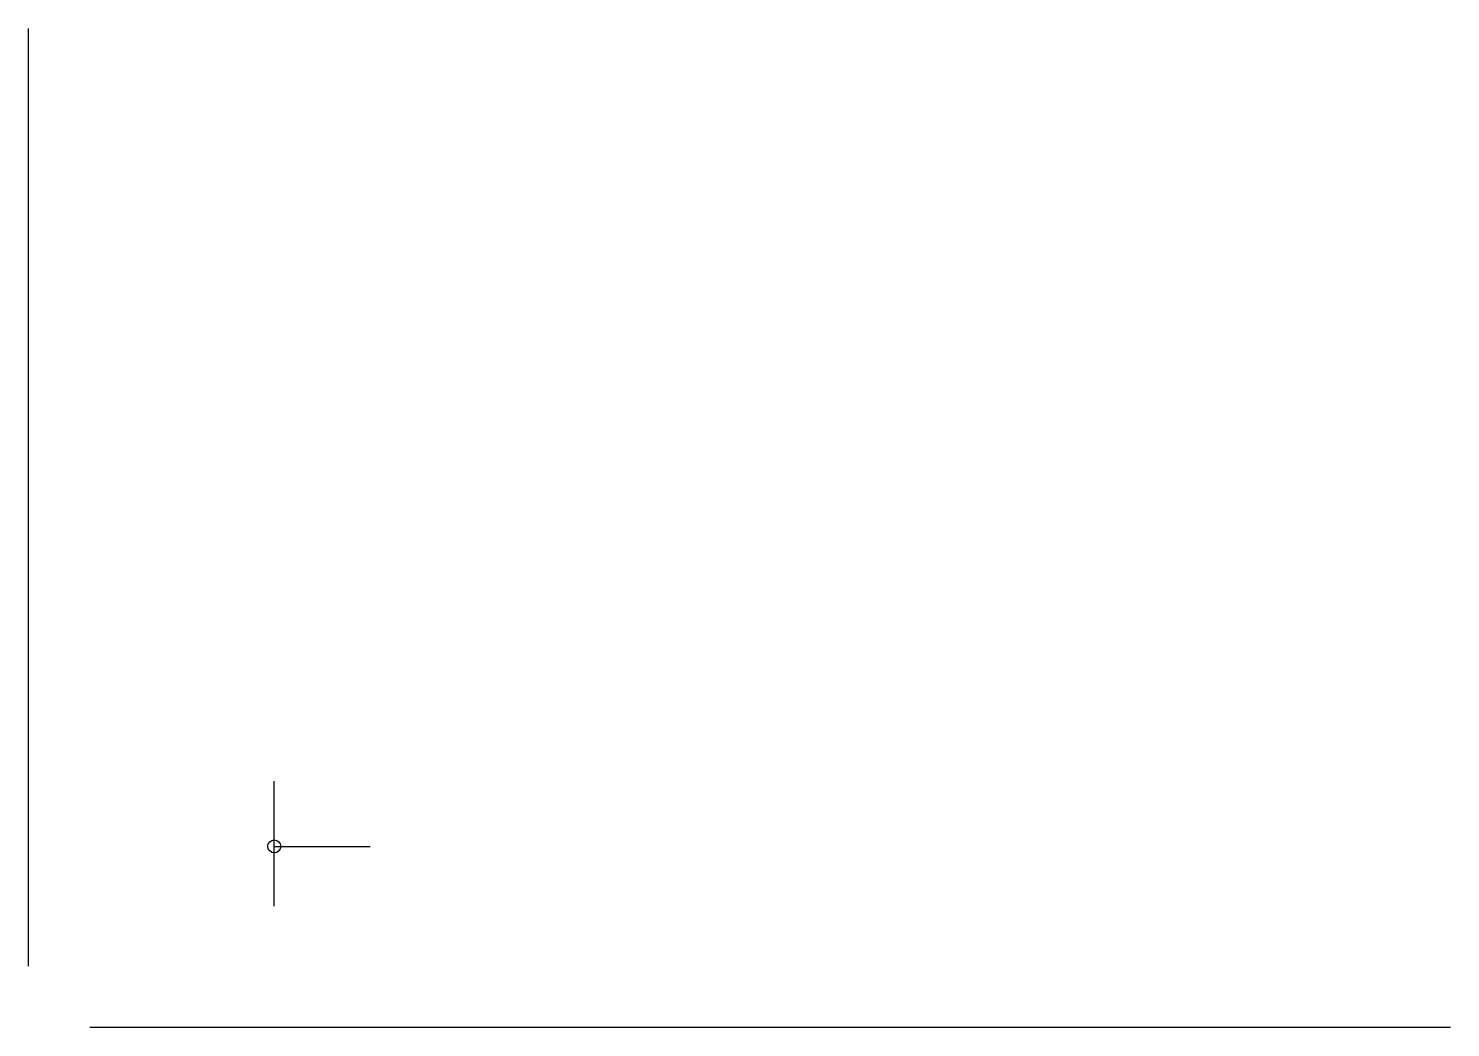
# Model space of a CAD drawing. Header units: millimetres. Extents: x -55 to 54, y -39 to 38.
import ezdxf

# ---------------------------------------------------------------- set-up
doc = ezdxf.new("R2010")
doc.units = ezdxf.units.MM

msp = doc.modelspace()

# ---------------------------------------------------------------- linework, layer by layer
for p, q in [((-55.45, -34.35), (-55.45, 38.1)), ((-36.45, -29.73), (-36.45, -20.06)), ((-36.45, -25.1), (-29.03, -25.1)), ((54.45, -39.1), (-50.7, -39.1))]:
    msp.add_line(p, q)
msp.add_circle((-36.45, -25.1), 0.5)

doc.saveas('drawing.dxf')
